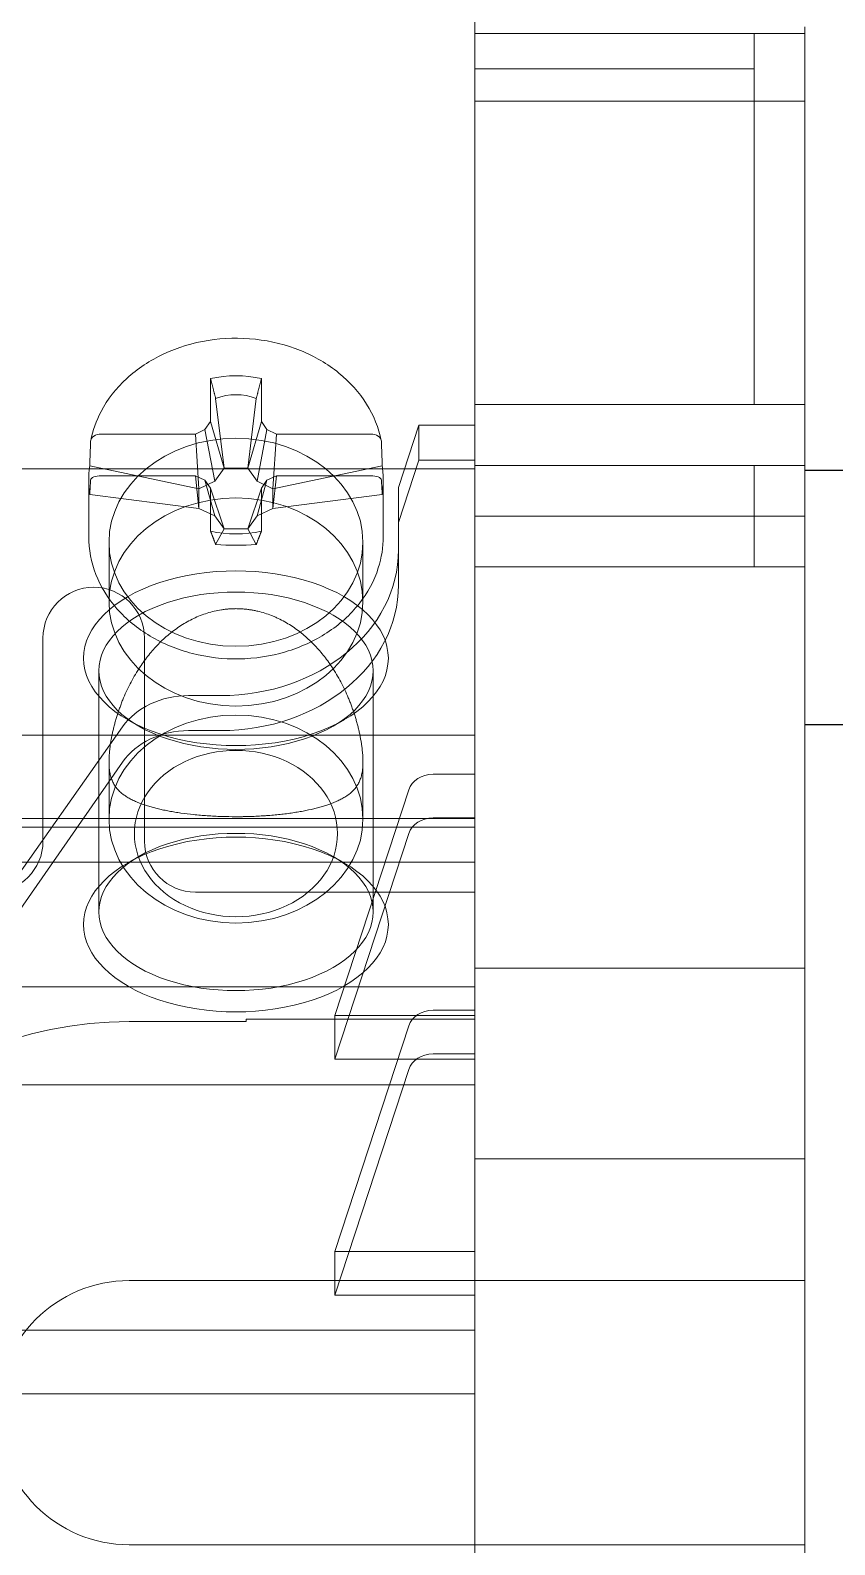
# Model space of a CAD drawing. Header units: millimetres. Extents: x 42151 to 59780, y 37376 to 44547.
# Drawn here: x 47705.86 to 47721.7, y 43011.02 to 43040.83 of the extents above; entities that cross this region are included whole.
import ezdxf

# ---------------------------------------------------------------- set-up
doc = ezdxf.new("R2010")
doc.units = ezdxf.units.MM
doc.set_wipeout_variables(frame=1)
doc.layers.add('! NO PLOT !', color=7, linetype='Continuous', true_color=0xff75dd, plot=False)
doc.layers.add('000-PI-Oprema', color=30, linetype='Continuous', lineweight=5)
doc.layers.add('004-PI-DIN Šina', color=3, linetype='Continuous')

# ---------------------------------------------------------------- blocks, each defined once
blk = doc.blocks.new('*U134')
at = {"layer": '004-PI-DIN Šina'}
blk.add_lwpolyline([(610, -17.5), (610, 17.5), (0, 17.5), (0, -17.5)], close=True, dxfattribs=at)
blk.add_lwpolyline([(0, 12.5), (610, 12.5)], dxfattribs=at)
blk = doc.blocks.new('Shrack distriblock 125A')
blk.add_wipeout([(50953.151, 45336.978), (51024.151, 45336.978), (51024.151, 45240.978), (51017.651, 45240.978), (51017.651, 45241.478), (50959.651, 45241.478), (50959.651, 45240.978), (50953.151, 45240.978), (50953.151, 45241.478)]).dxf.layer = '! NO PLOT !'
at = {"layer": '000-PI-Oprema'}
for p, q in [((51017.651, 45317.076), (51017.651, 45314.478)), ((51017.651, 45317.076), (51017.651, 45314.478)), ((51024.151, 45315.777), (51024.151, 45316.21)), ((51024.151, 45315.777), (51024.151, 45316.21)), ((51024.151, 45316.078), (51017.651, 45316.078)), ((51024.151, 45316.078), (51017.651, 45316.078)), ((51023.151, 45316.078), (51023.151, 45314.432)), ((51023.151, 45316.078), (51023.151, 45314.432)), ((51024.151, 45315.777), (51024.151, 45314.478)), ((51024.151, 45315.777), (51024.151, 45314.478)), ((51023.151, 45315.385), (51017.651, 45315.385)), ((51023.151, 45315.385), (51017.651, 45315.385)), ((51024.151, 45314.75), (51017.651, 45314.75)), ((51024.151, 45314.75), (51017.651, 45314.75)), ((51017.651, 45314.478), (51017.651, 45311.478)), ((51017.651, 45314.478), (51017.651, 45311.478)), ((51023.151, 45313.018), (51023.151, 45314.432)), ((51023.151, 45313.018), (51023.151, 45314.432)), ((51024.151, 45311.478), (51024.151, 45314.478)), ((51024.151, 45311.478), (51024.151, 45314.478)), ((51023.151, 45313.018), (51023.151, 45310.441)), ((51023.151, 45313.018), (51023.151, 45310.441)), ((51017.651, 45311.478), (51017.651, 45308.88)), ((51017.651, 45311.478), (51017.651, 45308.88)), ((51024.151, 45311.478), (51024.151, 45310.179)), ((51024.151, 45311.478), (51024.151, 45310.179)), ((51023.151, 45310.441), (51023.151, 45308.778)), ((51023.151, 45310.441), (51023.151, 45308.778)), ((51024.151, 45309.746), (51024.151, 45310.179)), ((51024.151, 45309.746), (51024.151, 45310.179)), ((51024.151, 45307.148), (51024.151, 45309.746)), ((51024.151, 45307.148), (51024.151, 45309.746)), ((51012.451, 45309.287), (51012.451, 45308.44)), ((51012.451, 45309.287), (51012.451, 45308.44)), ((51013.451, 45308.44), (51013.451, 45309.287)), ((51013.451, 45308.44), (51013.451, 45309.287)), ((51012.716, 45307.522), (51012.551, 45308.897)), ((51012.716, 45307.522), (51012.551, 45308.897)), ((51013.351, 45308.897), (51013.187, 45307.522)), ((51013.351, 45308.897), (51013.187, 45307.522)), ((51017.651, 45308.88), (51017.651, 45308.447)), ((51017.651, 45308.88), (51017.651, 45308.447)), ((51024.151, 45308.778), (51017.651, 45308.778)), ((51024.151, 45308.778), (51017.651, 45308.778)), ((51012.451, 45308.44), (51012.341, 45308.285)), ((51012.451, 45308.44), (51012.341, 45308.285)), ((51012.716, 45307.522), (51012.451, 45308.44)), ((51012.716, 45307.522), (51012.451, 45308.44)), ((51013.451, 45308.44), (51013.187, 45307.522)), ((51013.451, 45308.44), (51013.187, 45307.522)), ((51013.561, 45308.285), (51013.451, 45308.44)), ((51013.561, 45308.285), (51013.451, 45308.44)), ((51017.651, 45307.148), (51017.651, 45308.447)), ((51017.651, 45307.148), (51017.651, 45308.447)), ((51012.151, 45308.195), (51010.298, 45308.195)), ((51012.151, 45308.195), (51010.298, 45308.195)), ((51012.341, 45308.285), (51012.151, 45308.195)), ((51012.341, 45308.285), (51012.151, 45308.195)), ((51012.222, 45307.118), (51012.151, 45308.195)), ((51012.222, 45307.118), (51012.151, 45308.195)), ((51012.535, 45307.266), (51012.341, 45308.285)), ((51012.535, 45307.266), (51012.341, 45308.285)), ((51013.561, 45308.285), (51013.367, 45307.266)), ((51013.561, 45308.285), (51013.367, 45307.266)), ((51013.751, 45308.195), (51013.561, 45308.285)), ((51013.751, 45308.195), (51013.561, 45308.285)), ((51013.751, 45308.195), (51013.68, 45307.118)), ((51013.751, 45308.195), (51013.68, 45307.118)), ((51015.604, 45308.195), (51013.751, 45308.195)), ((51015.604, 45308.195), (51013.751, 45308.195)), ((51016.151, 45307.141), (51016.553, 45308.37)), ((51016.151, 45307.141), (51016.553, 45308.37)), ((51016.553, 45308.37), (51017.651, 45308.37)), ((51016.553, 45308.37), (51016.553, 45307.682)), ((51016.553, 45308.37), (51017.651, 45308.37)), ((51016.553, 45308.37), (51016.553, 45307.682)), ((51010.072, 45307.572), (51012.222, 45307.118)), ((51010.072, 45307.572), (51012.222, 45307.118)), ((51013.68, 45307.118), (51015.83, 45307.572)), ((51013.68, 45307.118), (51015.83, 45307.572)), ((51016.151, 45306.453), (51016.553, 45307.682)), ((51016.151, 45306.453), (51016.553, 45307.682)), ((51016.553, 45307.682), (51017.651, 45307.682)), ((51016.553, 45307.682), (51017.651, 45307.682)), ((51024.151, 45307.578), (51017.651, 45307.578)), ((51024.151, 45307.578), (51017.651, 45307.578)), ((51023.151, 45305.578), (51023.151, 45307.578)), ((51023.151, 45305.578), (51023.151, 45307.578)), ((51017.651, 45307.51), (50959.651, 45307.51)), ((51017.651, 45307.51), (50959.651, 45307.51)), ((51010.051, 45306.179), (51010.051, 45307.291)), ((51010.051, 45306.179), (51010.051, 45307.291)), ((51010.298, 45307.375), (51012.151, 45307.375)), ((51010.298, 45307.375), (51012.151, 45307.375)), ((51012.151, 45307.375), (51012.222, 45306.732)), ((51012.151, 45307.375), (51012.341, 45307.285)), ((51012.151, 45307.375), (51012.222, 45306.732)), ((51012.151, 45307.375), (51012.341, 45307.285)), ((51012.535, 45307.266), (51012.222, 45307.118)), ((51012.535, 45307.266), (51012.222, 45307.118)), ((51012.341, 45307.285), (51012.535, 45306.584)), ((51012.341, 45307.285), (51012.451, 45307.13)), ((51012.341, 45307.285), (51012.535, 45306.584)), ((51012.341, 45307.285), (51012.451, 45307.13)), ((51012.716, 45307.522), (51012.535, 45307.266)), ((51012.716, 45307.522), (51012.535, 45307.266)), ((51012.716, 45307.522), (51013.187, 45307.522)), ((51012.716, 45307.522), (51013.187, 45307.522)), ((51013.367, 45307.266), (51013.187, 45307.522)), ((51013.367, 45307.266), (51013.187, 45307.522)), ((51013.367, 45306.584), (51013.561, 45307.285)), ((51013.367, 45306.584), (51013.561, 45307.285)), ((51013.68, 45307.118), (51013.367, 45307.266)), ((51013.68, 45307.118), (51013.367, 45307.266)), ((51013.451, 45307.13), (51013.561, 45307.285)), ((51013.451, 45307.13), (51013.561, 45307.285)), ((51013.561, 45307.285), (51013.751, 45307.375)), ((51013.561, 45307.285), (51013.751, 45307.375)), ((51013.68, 45306.732), (51013.751, 45307.375)), ((51013.68, 45306.732), (51013.751, 45307.375)), ((51013.751, 45307.375), (51015.604, 45307.375)), ((51013.751, 45307.375), (51015.604, 45307.375)), ((51015.851, 45306.179), (51015.851, 45307.291)), ((51015.851, 45306.179), (51015.851, 45307.291)), ((51012.222, 45306.732), (51010.072, 45307.003)), ((51012.222, 45306.732), (51010.072, 45307.003)), ((51012.222, 45306.732), (51012.222, 45307.118)), ((51012.222, 45306.732), (51012.222, 45307.118)), ((51012.716, 45306.327), (51012.451, 45307.13)), ((51012.451, 45307.13), (51012.451, 45306.283)), ((51012.716, 45306.327), (51012.451, 45307.13)), ((51012.451, 45307.13), (51012.451, 45306.283)), ((51013.187, 45306.327), (51013.451, 45307.13)), ((51013.187, 45306.327), (51013.451, 45307.13)), ((51013.451, 45306.283), (51013.451, 45307.13)), ((51013.451, 45306.283), (51013.451, 45307.13)), ((51013.68, 45307.118), (51013.68, 45306.732)), ((51013.68, 45307.118), (51013.68, 45306.732)), ((51015.83, 45307.003), (51013.68, 45306.732)), ((51015.83, 45307.003), (51013.68, 45306.732)), ((51016.151, 45305.913), (51016.151, 45307.141)), ((51016.151, 45305.913), (51016.151, 45307.141)), ((51017.651, 45307.148), (51017.651, 45272.808)), ((51017.651, 45307.148), (51017.651, 45272.808)), ((51024.151, 45272.808), (51024.151, 45307.148)), ((51024.151, 45272.808), (51024.151, 45307.148)), ((51012.222, 45306.732), (51012.535, 45306.584)), ((51012.222, 45306.732), (51012.535, 45306.584)), ((51013.367, 45306.584), (51013.68, 45306.732)), ((51013.367, 45306.584), (51013.68, 45306.732)), ((51012.535, 45306.584), (51012.716, 45306.327)), ((51012.535, 45306.584), (51012.716, 45306.327)), ((51013.187, 45306.327), (51013.367, 45306.584)), ((51013.187, 45306.327), (51013.367, 45306.584)), ((51024.151, 45306.578), (51017.651, 45306.578)), ((51024.151, 45306.578), (51017.651, 45306.578)), ((51010.451, 45306.064), (51010.451, 45304.888)), ((51010.451, 45306.064), (51010.451, 45304.888)), ((51012.551, 45306.022), (51012.716, 45306.327)), ((51012.551, 45306.022), (51012.716, 45306.327)), ((51013.187, 45306.327), (51012.716, 45306.327)), ((51013.187, 45306.327), (51012.716, 45306.327)), ((51013.187, 45306.327), (51013.351, 45306.022)), ((51013.187, 45306.327), (51013.351, 45306.022)), ((51015.451, 45306.064), (51015.451, 45304.888)), ((51015.451, 45306.064), (51015.451, 45304.888)), ((51016.151, 45305.224), (51016.151, 45305.913)), ((51016.151, 45305.224), (51016.151, 45305.913)), ((51024.151, 45305.578), (51017.651, 45305.578)), ((51024.151, 45305.578), (51017.651, 45305.578)), ((51009.151, 45300.178), (51009.151, 45304.178)), ((51009.151, 45300.178), (51009.151, 45304.178)), ((51011.151, 45304.178), (51011.151, 45300.178)), ((51011.151, 45304.178), (51011.151, 45300.178)), ((51010.251, 45298.785), (51010.251, 45303.536)), ((51010.251, 45298.785), (51010.251, 45303.536)), ((51015.651, 45298.785), (51015.651, 45303.536)), ((51015.651, 45298.785), (51015.651, 45303.536)), ((51012.017, 45303.046), (51012.651, 45303.046)), ((51012.017, 45303.046), (51012.651, 45303.046)), ((51011.023, 45302.451), (51010.809, 45302.577)), ((51011.023, 45302.451), (51010.809, 45302.577)), ((51014.879, 45302.451), (51015.093, 45302.577)), ((51014.879, 45302.451), (51015.093, 45302.577)), ((51017.651, 45302.267), (50959.651, 45302.267)), ((51017.651, 45302.267), (50959.651, 45302.267)), ((51008.235, 45298.909), (51010.718, 45302.431)), ((51008.235, 45298.909), (51010.718, 45302.431)), ((51012.017, 45302.357), (51012.651, 45302.357)), ((51012.017, 45302.357), (51012.651, 45302.357)), ((51008.235, 45298.17), (51010.718, 45301.735)), ((51008.235, 45298.17), (51010.718, 45301.735)), ((51010.451, 45301.745), (51010.451, 45300.615)), ((51010.451, 45301.745), (51010.451, 45300.615)), ((51015.451, 45301.745), (51015.451, 45300.615)), ((51015.451, 45301.745), (51015.451, 45300.615)), ((51017.651, 45301.497), (51016.835, 45301.497)), ((51017.651, 45301.497), (51016.835, 45301.497)), ((51016.352, 45301.193), (51014.897, 45296.746)), ((51016.352, 45301.193), (51014.897, 45296.746)), ((50959.651, 45300.627), (51017.651, 45300.627)), ((50959.651, 45300.627), (51017.651, 45300.627)), ((51017.651, 45300.455), (50959.651, 45300.455)), ((51017.651, 45300.455), (50959.651, 45300.455)), ((51010.451, 45300.615), (51010.451, 45300.615)), ((51010.451, 45300.615), (51010.451, 45300.615)), ((51010.451, 45300.615), (51010.451, 45300.615)), ((51010.451, 45300.615), (51010.451, 45300.615)), ((51015.451, 45300.615), (51015.451, 45300.615)), ((51015.451, 45300.615), (51015.451, 45300.615)), ((51015.451, 45300.615), (51015.451, 45300.615)), ((51015.451, 45300.615), (51015.451, 45300.615)), ((51017.651, 45300.637), (51016.835, 45300.637)), ((51017.651, 45300.637), (51016.835, 45300.637)), ((51016.352, 45300.333), (51014.897, 45295.886)), ((51016.352, 45300.333), (51014.897, 45295.886)), ((51011.023, 45299.869), (51010.809, 45299.744)), ((51011.023, 45299.869), (51010.809, 45299.744)), ((51014.879, 45299.869), (51015.093, 45299.744)), ((51014.879, 45299.869), (51015.093, 45299.744)), ((50959.651, 45299.766), (51017.651, 45299.766)), ((50959.651, 45299.766), (51017.651, 45299.766)), ((51012.151, 45299.178), (51017.651, 45299.178)), ((51012.151, 45299.178), (51017.651, 45299.178)), ((51024.151, 45297.678), (51017.651, 45297.678)), ((51024.151, 45297.678), (51017.651, 45297.678)), ((50991.201, 45297.312), (51017.651, 45297.312)), ((50991.201, 45297.312), (51017.651, 45297.312)), ((51016.835, 45296.851), (51017.651, 45296.851)), ((51016.835, 45296.851), (51017.651, 45296.851)), ((51013.151, 45296.628), (51010.851, 45296.628)), ((51013.151, 45296.628), (51010.851, 45296.628)), ((51017.651, 45296.678), (51013.151, 45296.678)), ((51013.151, 45296.678), (51013.151, 45296.628)), ((51017.651, 45296.678), (51013.151, 45296.678)), ((51013.151, 45296.678), (51013.151, 45296.628)), ((51017.651, 45296.746), (51014.897, 45296.746)), ((51014.897, 45296.746), (51014.897, 45295.886)), ((51017.651, 45296.746), (51014.897, 45296.746)), ((51014.897, 45296.746), (51014.897, 45295.886)), ((51016.352, 45296.547), (51014.897, 45292.1)), ((51016.352, 45296.547), (51014.897, 45292.1)), ((51016.835, 45295.991), (51017.651, 45295.991)), ((51016.835, 45295.991), (51017.651, 45295.991)), ((51014.897, 45295.886), (51017.651, 45295.886)), ((51014.897, 45295.886), (51017.651, 45295.886)), ((51014.897, 45291.24), (51016.352, 45295.687)), ((51014.897, 45291.24), (51016.352, 45295.687)), ((50959.651, 45295.384), (51017.651, 45295.384)), ((50959.651, 45295.384), (51017.651, 45295.384)), ((51024.151, 45293.928), (51017.651, 45293.928)), ((51024.151, 45293.928), (51017.651, 45293.928)), ((51017.651, 45292.1), (51014.897, 45292.1)), ((51014.897, 45292.1), (51014.897, 45291.24)), ((51017.651, 45292.1), (51014.897, 45292.1)), ((51014.897, 45292.1), (51014.897, 45291.24)), ((51010.851, 45291.528), (51017.651, 45291.528)), ((51010.851, 45291.528), (51017.651, 45291.528)), ((51024.151, 45291.528), (51017.651, 45291.528)), ((51024.151, 45291.528), (51017.651, 45291.528)), ((51014.897, 45291.24), (51017.651, 45291.24)), ((51014.897, 45291.24), (51017.651, 45291.24)), ((51017.651, 45290.552), (50959.651, 45290.552)), ((51017.651, 45290.552), (50959.651, 45290.552)), ((51017.651, 45289.297), (50959.651, 45289.297)), ((51017.651, 45289.297), (50959.651, 45289.297)), ((51017.651, 45286.328), (51010.851, 45286.328)), ((51017.651, 45286.328), (51010.851, 45286.328)), ((51024.151, 45286.328), (51017.651, 45286.328)), ((51024.151, 45286.328), (51017.651, 45286.328))]:
    blk.add_line(p, q, dxfattribs=at)
for centre, radius, start, end in [((51010.151, 45304.178), 1, 0, 180), ((51010.151, 45304.178), 1, 0, 180), ((51008.151, 45300.178), 1, 270, 0), ((51008.151, 45300.178), 1, 270, 0), ((51012.151, 45300.178), 1, 180, 270), ((51012.151, 45300.178), 1, 180, 270), ((51010.851, 45288.928), 7.7, 90, 270), ((51010.851, 45288.928), 7.7, 90, 270), ((51010.851, 45288.928), 2.6, 90, 270), ((51010.851, 45288.928), 2.6, 90, 270)]:
    blk.add_arc(centre, radius, start, end, dxfattribs=at)
for centre, major_axis, ratio, start_param, end_param in [((51012.951, 45307.785), (-1.9, 0), 0.819152, -1.83709, -1.304502), ((51012.951, 45307.785), (-1.9, 0), 0.819152, -1.83709, -1.304502), ((51010.292, 45308.051), (-0.204, -0.007), 0.70453, -1.622504, -0.05384), ((51010.292, 45308.051), (-0.204, -0.007), 0.70453, -1.622504, -0.05384), ((51015.61, 45308.051), (0.204, -0.007), 0.70453, 0.05384, 1.622504), ((51015.61, 45308.051), (0.204, -0.007), 0.70453, 0.05384, 1.622504), ((51012.951, 45306.159), (0, 7.058), 0.410887, 1.409849, 1.45085), ((51012.951, 45306.159), (0, 7.058), 0.410887, 1.409849, 1.45085), ((51012.951, 45306.159), (0, 7.058), 0.410887, -1.45085, -1.409849), ((51012.951, 45306.159), (0, 7.058), 0.410887, -1.45085, -1.409849), ((51012.951, 45307.785), (1.9, 0), 0.819152, -1.83709, -1.304502), ((51012.951, 45307.785), (1.9, 0), 0.819152, -1.83709, -1.304502), ((51012.651, 45305.913), (3.5, 0), 0.819152, -1.570796, 0), ((51012.651, 45305.913), (3.5, 0), 0.819152, -1.570796, 0), ((51012.651, 45305.224), (3.5, 0), 0.819152, -1.570796, 0), ((51012.651, 45305.224), (3.5, 0), 0.819152, -1.570796, 0)]:
    blk.add_ellipse(centre, major_axis=major_axis, ratio=ratio, start_param=start_param, end_param=end_param, dxfattribs=at)
at = {"layer": '000-PI-Oprema', "extrusion": (0, 0, -1)}
for centre, major_axis, ratio, start_param, end_param in [((51012.951, 45306.879), (0, 2.09), 0.736297, -0.262974, 0.262974), ((51012.951, 45306.879), (0, 2.09), 0.736297, -0.262974, 0.262974), ((51012.951, 45306.159), (0, 11.809), 0.245576, -1.45085, -1.409849), ((51012.951, 45306.159), (0, 11.809), 0.245576, -1.45085, -1.409849), ((51012.951, 45306.064), (-2.5, 0), 0.819152, -1.570796, 1.570796), ((51012.951, 45306.064), (-2.5, 0), 0.819152, -1.570796, 1.570796), ((51012.951, 45306.064), (2.5, 0), 0.819152, -1.570796, 1.570796), ((51012.951, 45306.064), (2.5, 0), 0.819152, -1.570796, 1.570796), ((51012.951, 45306.159), (0, 11.809), 0.245576, 1.409849, 1.45085), ((51012.951, 45306.159), (0, 11.809), 0.245576, 1.409849, 1.45085), ((51012.951, 45306.802), (2.744, -1.231), 0.761539, -3.470685, -3.350739), ((51012.951, 45306.802), (2.744, -1.231), 0.761539, -3.470685, -3.350739), ((51012.951, 45306.802), (2.744, 1.231), 0.761539, 0.209146, 0.329093), ((51012.951, 45306.802), (2.744, 1.231), 0.761539, 0.209146, 0.329093), ((51012.951, 45306.802), (2.744, -1.231), 0.761539, 2.692553, 2.8125), ((51012.951, 45306.802), (2.744, -1.231), 0.761539, 2.692553, 2.8125), ((51010.292, 45307.289), (0.204, 0.003), 0.4213, -3.107899, -1.539235), ((51010.292, 45307.289), (0.204, 0.003), 0.4213, -3.107899, -1.539235), ((51015.61, 45307.289), (-0.204, 0.003), 0.4213, -4.74395, -3.175286), ((51015.61, 45307.289), (-0.204, 0.003), 0.4213, -4.74395, -3.175286), ((51012.951, 45306.802), (2.744, 1.231), 0.761539, 0.329093, 0.449039), ((51012.951, 45306.802), (2.744, 1.231), 0.761539, 0.329093, 0.449039), ((51012.951, 45304.888), (-2.5, 0), 0.819152, -1.570796, 1.570796), ((51012.951, 45304.888), (-2.5, 0), 0.819152, -1.570796, 1.570796), ((51012.951, 45304.888), (2.5, 0), 0.819152, -1.570796, 1.570796), ((51012.951, 45304.888), (2.5, 0), 0.819152, -1.570796, 1.570796), ((51012.951, 45306.47), (1.539, 0), 0.301619, 1.307822, 1.83377), ((51012.951, 45306.47), (1.539, 0), 0.301619, 1.307822, 1.83377), ((51012.951, 45303.781), (-3, 0), 0.573576, 0, 3.141593), ((51012.951, 45303.781), (-3, 0), 0.573576, 0, 3.141593), ((51012.951, 45303.536), (-2.7, 0), 0.573576, 0, 3.141593), ((51012.951, 45303.536), (-2.7, 0), 0.573576, 0, 3.141593), ((51012.951, 45303.781), (3, 0), 0.573576, 0, 3.141593), ((51012.951, 45303.781), (3, 0), 0.573576, 0, 3.141593), ((51012.951, 45303.536), (2.7, 0), 0.573576, 0, 3.141593), ((51012.951, 45303.536), (2.7, 0), 0.573576, 0, 3.141593), ((51012.017, 45301.817), (1.5, 0), 0.819152, -2.617994, -1.570796), ((51012.017, 45301.817), (1.5, 0), 0.819152, -2.617994, -1.570796), ((51012.951, 45300.615), (-2.5, 0), 0.819152, 0, 1.570796), ((51012.951, 45300.615), (-2.5, 0), 0.819152, 0, 1.570796), ((51012.951, 45300.615), (2.5, 0), 0.819152, -1.570796, 0), ((51012.951, 45300.615), (2.5, 0), 0.819152, -1.570796, 0), ((51012.017, 45301.114), (1.5, 0), 0.829164, -2.617994, -1.570796), ((51012.017, 45301.114), (1.5, 0), 0.829164, -2.617994, -1.570796), ((51012.951, 45300.329), (-2, 0), 0.819152, 0, 3.141593), ((51012.951, 45300.329), (-2, 0), 0.819152, 0, 3.141593), ((51016.835, 45301.087), (-0.5, 0), 0.819152, 0.261799, 1.570796), ((51016.835, 45301.087), (-0.5, 0), 0.819152, 0.261799, 1.570796), ((51012.951, 45298.785), (-2.7, 0), 0.573576, 0, 3.141593), ((51012.951, 45298.785), (-2.7, 0), 0.573576, 0, 3.141593), ((51012.951, 45300.615), (-2.5, 0), 0.819152, -1.570796, 0), ((51012.951, 45300.615), (-2.5, 0), 0.819152, -1.570796, 0), ((51012.951, 45300.615), (2.5, 0), 0.819152, 0, 1.570796), ((51012.951, 45300.615), (2.5, 0), 0.819152, 0, 1.570796), ((51016.835, 45300.227), (-0.5, 0), 0.819152, 0.261799, 1.570796), ((51016.835, 45300.227), (-0.5, 0), 0.819152, 0.261799, 1.570796), ((51012.951, 45298.539), (-3, 0), 0.573576, 0, 3.141593), ((51012.951, 45298.539), (-3, 0), 0.573576, 0, 3.141593), ((51012.951, 45300.329), (2, 0), 0.819152, 0, 3.141593), ((51012.951, 45300.329), (2, 0), 0.819152, 0, 3.141593), ((51012.951, 45298.785), (2.7, 0), 0.573576, 0, 3.141593), ((51012.951, 45298.785), (2.7, 0), 0.573576, 0, 3.141593), ((51012.951, 45298.539), (3, 0), 0.573576, 0, 3.141593), ((51012.951, 45298.539), (3, 0), 0.573576, 0, 3.141593), ((51016.835, 45296.441), (-0.5, 0), 0.819152, 0.261799, 1.570796), ((51016.835, 45296.441), (-0.5, 0), 0.819152, 0.261799, 1.570796), ((51016.835, 45295.581), (-0.5, 0), 0.819152, 0.261799, 1.570796), ((51016.835, 45295.581), (-0.5, 0), 0.819152, 0.261799, 1.570796)]:
    blk.add_ellipse(centre, major_axis=major_axis, ratio=ratio, start_param=start_param, end_param=end_param, dxfattribs=at)
at = {"layer": '000-PI-Oprema'}
for points, knots in [([(51015.812, 45308.067), (51015.761, 45308.318), (51015.664, 45308.561), (51015.382, 45309.012), (51015.196, 45309.219), (51014.755, 45309.577), (51014.499, 45309.726), (51013.942, 45309.952), (51013.641, 45310.027), (51013.024, 45310.095), (51012.709, 45310.088), (51012.098, 45309.99), (51011.802, 45309.9), (51011.258, 45309.646), (51011.01, 45309.482), (51010.592, 45309.098), (51010.42, 45308.877), (51010.199, 45308.456), (51010.13, 45308.264), (51010.09, 45308.067)], [0.162405, 0.162405, 0.162405, 0.162405, 0.4733, 0.4733, 0.789855, 0.789855, 1.112049, 1.112049, 1.43711, 1.43711, 1.763061, 1.763061, 2.088939, 2.088939, 2.413664, 2.413664, 2.734966, 2.734966, 2.979187, 2.979187, 2.979187, 2.979187]), ([(51015.812, 45308.067), (51015.761, 45308.318), (51015.664, 45308.561), (51015.382, 45309.012), (51015.196, 45309.219), (51014.755, 45309.577), (51014.499, 45309.726), (51013.942, 45309.952), (51013.641, 45310.027), (51013.024, 45310.095), (51012.709, 45310.088), (51012.098, 45309.99), (51011.802, 45309.9), (51011.258, 45309.646), (51011.01, 45309.482), (51010.592, 45309.098), (51010.42, 45308.877), (51010.199, 45308.456), (51010.13, 45308.264), (51010.09, 45308.067)], [0.162405, 0.162405, 0.162405, 0.162405, 0.4733, 0.4733, 0.789855, 0.789855, 1.112049, 1.112049, 1.43711, 1.43711, 1.763061, 1.763061, 2.088939, 2.088939, 2.413664, 2.413664, 2.734966, 2.734966, 2.979187, 2.979187, 2.979187, 2.979187]), ([(51010.051, 45306.179), (51010.051, 45305.925), (51010.1, 45305.672), (51010.288, 45305.189), (51010.429, 45304.96), (51010.791, 45304.548), (51011.013, 45304.366), (51011.515, 45304.067), (51011.797, 45303.951), (51012.39, 45303.799), (51012.701, 45303.762), (51013.323, 45303.773), (51013.634, 45303.821), (51014.22, 45303.995), (51014.497, 45304.121), (51014.988, 45304.442), (51015.202, 45304.635), (51015.544, 45305.068), (51015.674, 45305.307), (51015.818, 45305.76), (51015.851, 45305.97), (51015.851, 45306.179)], [3.141593, 3.141593, 3.141593, 3.141593, 3.451487, 3.451487, 3.764712, 3.764712, 4.084243, 4.084243, 4.408137, 4.408137, 4.733785, 4.733785, 5.059799, 5.059799, 5.385318, 5.385318, 5.708784, 5.708784, 6.027392, 6.027392, 6.283185, 6.283185, 6.283185, 6.283185]), ([(51010.051, 45306.179), (51010.051, 45305.925), (51010.1, 45305.672), (51010.288, 45305.189), (51010.429, 45304.96), (51010.791, 45304.548), (51011.013, 45304.366), (51011.515, 45304.067), (51011.797, 45303.951), (51012.39, 45303.799), (51012.701, 45303.762), (51013.323, 45303.773), (51013.634, 45303.821), (51014.22, 45303.995), (51014.497, 45304.121), (51014.988, 45304.442), (51015.202, 45304.635), (51015.544, 45305.068), (51015.674, 45305.307), (51015.818, 45305.76), (51015.851, 45305.97), (51015.851, 45306.179)], [3.141593, 3.141593, 3.141593, 3.141593, 3.451487, 3.451487, 3.764712, 3.764712, 4.084243, 4.084243, 4.408137, 4.408137, 4.733785, 4.733785, 5.059799, 5.059799, 5.385318, 5.385318, 5.708784, 5.708784, 6.027392, 6.027392, 6.283185, 6.283185, 6.283185, 6.283185]), ([(51012.951, 45300.661), (51012.855, 45300.661), (51012.759, 45300.663), (51012.665, 45300.666), (51012.617, 45300.667), (51012.57, 45300.669), (51012.524, 45300.672), (51012.477, 45300.674), (51012.431, 45300.677), (51012.385, 45300.68), (51012.34, 45300.683), (51012.294, 45300.686), (51012.25, 45300.69), (51012.205, 45300.694), (51012.161, 45300.698), (51012.118, 45300.702), (51012.031, 45300.711), (51011.948, 45300.722), (51011.868, 45300.733), (51011.827, 45300.739), (51011.788, 45300.745), (51011.749, 45300.751), (51011.711, 45300.758), (51011.673, 45300.764), (51011.636, 45300.771), (51011.599, 45300.778), (51011.563, 45300.785), (51011.527, 45300.793), (51011.492, 45300.8), (51011.458, 45300.808), (51011.424, 45300.816), (51011.391, 45300.824), (51011.358, 45300.832), (51011.326, 45300.841), (51011.295, 45300.849), (51011.264, 45300.858), (51011.234, 45300.867), (51011.204, 45300.876), (51011.175, 45300.885), (51011.147, 45300.895), (51011.119, 45300.904), (51011.091, 45300.914), (51011.065, 45300.924), (51011.033, 45300.936), (51011.002, 45300.949), (51010.973, 45300.962), (51010.943, 45300.975), (51010.915, 45300.989), (51010.888, 45301.003), (51010.86, 45301.017), (51010.834, 45301.031), (51010.81, 45301.047), (51010.785, 45301.062), (51010.761, 45301.078), (51010.739, 45301.094), (51010.728, 45301.102), (51010.717, 45301.111), (51010.706, 45301.119), (51010.696, 45301.128), (51010.685, 45301.137), (51010.675, 45301.146), (51010.665, 45301.155), (51010.656, 45301.164), (51010.646, 45301.174), (51010.637, 45301.183), (51010.628, 45301.193), (51010.619, 45301.203), (51010.61, 45301.213), (51010.601, 45301.223), (51010.593, 45301.234), (51010.585, 45301.245), (51010.577, 45301.256), (51010.569, 45301.267), (51010.562, 45301.279), (51010.554, 45301.29), (51010.547, 45301.303), (51010.54, 45301.315), (51010.534, 45301.327), (51010.527, 45301.34), (51010.521, 45301.353), (51010.516, 45301.365), (51010.511, 45301.379), (51010.505, 45301.392), (51010.5, 45301.405), (51010.496, 45301.42), (51010.491, 45301.434), (51010.486, 45301.448), (51010.482, 45301.464), (51010.478, 45301.479), (51010.475, 45301.495), (51010.471, 45301.512), (51010.468, 45301.528), (51010.465, 45301.546), (51010.463, 45301.564), (51010.46, 45301.582), (51010.458, 45301.6), (51010.456, 45301.62), (51010.455, 45301.63), (51010.455, 45301.639), (51010.454, 45301.649), (51010.453, 45301.66), (51010.453, 45301.67), (51010.452, 45301.68), (51010.451, 45301.701), (51010.451, 45301.722), (51010.451, 45301.745), (51010.451, 45301.756), (51010.451, 45301.767), (51010.451, 45301.778), (51010.452, 45301.789), (51010.452, 45301.801), (51010.452, 45301.813), (51010.453, 45301.836), (51010.454, 45301.86), (51010.456, 45301.884), (51010.458, 45301.908), (51010.46, 45301.932), (51010.463, 45301.957), (51010.465, 45301.982), (51010.468, 45302.007), (51010.471, 45302.033), (51010.478, 45302.084), (51010.486, 45302.135), (51010.495, 45302.187), (51010.5, 45302.213), (51010.505, 45302.239), (51010.51, 45302.265), (51010.516, 45302.291), (51010.521, 45302.318), (51010.527, 45302.344), (51010.533, 45302.371), (51010.54, 45302.399), (51010.547, 45302.427), (51010.554, 45302.455), (51010.561, 45302.482), (51010.569, 45302.51), (51010.576, 45302.538), (51010.584, 45302.566), (51010.593, 45302.593), (51010.601, 45302.621), (51010.609, 45302.648), (51010.618, 45302.676), (51010.627, 45302.703), (51010.636, 45302.731), (51010.645, 45302.758), (51010.655, 45302.785), (51010.665, 45302.812), (51010.675, 45302.839), (51010.685, 45302.866), (51010.695, 45302.893), (51010.705, 45302.92), (51010.716, 45302.947), (51010.727, 45302.973), (51010.738, 45303), (51010.76, 45303.053), (51010.784, 45303.106), (51010.808, 45303.158), (51010.833, 45303.21), (51010.859, 45303.262), (51010.886, 45303.313), (51010.913, 45303.364), (51010.942, 45303.414), (51010.971, 45303.464), (51011.001, 45303.514), (51011.032, 45303.562), (51011.064, 45303.611), (51011.09, 45303.651), (51011.118, 45303.69), (51011.146, 45303.729), (51011.174, 45303.768), (51011.203, 45303.806), (51011.233, 45303.843), (51011.263, 45303.881), (51011.294, 45303.917), (51011.326, 45303.953), (51011.357, 45303.989), (51011.39, 45304.024), (51011.423, 45304.058), (51011.456, 45304.092), (51011.491, 45304.126), (51011.526, 45304.158), (51011.561, 45304.191), (51011.597, 45304.222), (51011.634, 45304.253), (51011.671, 45304.284), (51011.709, 45304.313), (51011.748, 45304.342), (51011.787, 45304.37), (51011.827, 45304.398), (51011.867, 45304.424), (51011.907, 45304.45), (51011.948, 45304.475), (51011.99, 45304.498), (51012.032, 45304.522), (51012.075, 45304.544), (51012.118, 45304.564), (51012.161, 45304.585), (51012.205, 45304.604), (51012.249, 45304.621), (51012.294, 45304.639), (51012.339, 45304.655), (51012.385, 45304.669), (51012.477, 45304.698), (51012.57, 45304.72), (51012.665, 45304.735), (51012.688, 45304.738), (51012.712, 45304.741), (51012.736, 45304.744), (51012.76, 45304.747), (51012.784, 45304.749), (51012.807, 45304.751), (51012.831, 45304.753), (51012.855, 45304.754), (51012.879, 45304.755), (51012.903, 45304.756), (51012.927, 45304.757), (51012.951, 45304.757)], [0, 0, 0, 0, 0.287421, 0.287421, 0.287421, 0.431266, 0.431266, 0.431266, 0.574947, 0.574947, 0.574947, 0.718706, 0.718706, 0.718706, 0.862722, 0.862722, 0.862722, 1.1503, 1.1503, 1.1503, 1.294238, 1.294238, 1.294238, 1.438552, 1.438552, 1.438552, 1.583096, 1.583096, 1.583096, 1.727657, 1.727657, 1.727657, 1.871961, 1.871961, 1.871961, 2.015715, 2.015715, 2.015715, 2.159501, 2.159501, 2.159501, 2.303649, 2.303649, 2.303649, 2.477178, 2.477178, 2.477178, 2.65091, 2.65091, 2.65091, 2.824623, 2.824623, 2.824623, 2.998084, 2.998084, 2.998084, 3.084647, 3.084647, 3.084647, 3.171058, 3.171058, 3.171058, 3.25732, 3.25732, 3.25732, 3.34377, 3.34377, 3.34377, 3.430392, 3.430392, 3.430392, 3.517055, 3.517055, 3.517055, 3.603658, 3.603658, 3.603658, 3.690142, 3.690142, 3.690142, 3.77114, 3.77114, 3.77114, 3.852039, 3.852039, 3.852039, 3.932963, 3.932963, 3.932963, 4.014, 4.014, 4.014, 4.094967, 4.094967, 4.094967, 4.1759, 4.1759, 4.1759, 4.216412, 4.216412, 4.216412, 4.256909, 4.256909, 4.256909, 4.337825, 4.337825, 4.337825, 4.378322, 4.378322, 4.378322, 4.418819, 4.418819, 4.418819, 4.499731, 4.499731, 4.499731, 4.58072, 4.58072, 4.58072, 4.661639, 4.661639, 4.661639, 4.823646, 4.823646, 4.823646, 4.904656, 4.904656, 4.904656, 4.985535, 4.985535, 4.985535, 5.071804, 5.071804, 5.071804, 5.158174, 5.158174, 5.158174, 5.244644, 5.244644, 5.244644, 5.331192, 5.331192, 5.331192, 5.417768, 5.417768, 5.417768, 5.504303, 5.504303, 5.504303, 5.590711, 5.590711, 5.590711, 5.676958, 5.676958, 5.676958, 5.849961, 5.849961, 5.849961, 6.023553, 6.023553, 6.023553, 6.197434, 6.197434, 6.197434, 6.371328, 6.371328, 6.371328, 6.515951, 6.515951, 6.515951, 6.660307, 6.660307, 6.660307, 6.804315, 6.804315, 6.804315, 6.947972, 6.947972, 6.947972, 7.092095, 7.092095, 7.092095, 7.236728, 7.236728, 7.236728, 7.381522, 7.381522, 7.381522, 7.526181, 7.526181, 7.526181, 7.670484, 7.670484, 7.670484, 7.814303, 7.814303, 7.814303, 7.958044, 7.958044, 7.958044, 8.102058, 8.102058, 8.102058, 8.389591, 8.389591, 8.389591, 8.461508, 8.461508, 8.461508, 8.533445, 8.533445, 8.533445, 8.605348, 8.605348, 8.605348, 8.677164, 8.677164, 8.677164, 8.677164]), ([(51012.951, 45300.661), (51012.855, 45300.661), (51012.759, 45300.663), (51012.665, 45300.666), (51012.617, 45300.667), (51012.57, 45300.669), (51012.524, 45300.672), (51012.477, 45300.674), (51012.431, 45300.677), (51012.385, 45300.68), (51012.34, 45300.683), (51012.294, 45300.686), (51012.25, 45300.69), (51012.205, 45300.694), (51012.161, 45300.698), (51012.118, 45300.702), (51012.031, 45300.711), (51011.948, 45300.722), (51011.868, 45300.733), (51011.827, 45300.739), (51011.788, 45300.745), (51011.749, 45300.751), (51011.711, 45300.758), (51011.673, 45300.764), (51011.636, 45300.771), (51011.599, 45300.778), (51011.563, 45300.785), (51011.527, 45300.793), (51011.492, 45300.8), (51011.458, 45300.808), (51011.424, 45300.816), (51011.391, 45300.824), (51011.358, 45300.832), (51011.326, 45300.841), (51011.295, 45300.849), (51011.264, 45300.858), (51011.234, 45300.867), (51011.204, 45300.876), (51011.175, 45300.885), (51011.147, 45300.895), (51011.119, 45300.904), (51011.091, 45300.914), (51011.065, 45300.924), (51011.033, 45300.936), (51011.002, 45300.949), (51010.973, 45300.962), (51010.943, 45300.975), (51010.915, 45300.989), (51010.888, 45301.003), (51010.86, 45301.017), (51010.834, 45301.031), (51010.81, 45301.047), (51010.785, 45301.062), (51010.761, 45301.078), (51010.739, 45301.094), (51010.728, 45301.102), (51010.717, 45301.111), (51010.706, 45301.119), (51010.696, 45301.128), (51010.685, 45301.137), (51010.675, 45301.146), (51010.665, 45301.155), (51010.656, 45301.164), (51010.646, 45301.174), (51010.637, 45301.183), (51010.628, 45301.193), (51010.619, 45301.203), (51010.61, 45301.213), (51010.601, 45301.223), (51010.593, 45301.234), (51010.585, 45301.245), (51010.577, 45301.256), (51010.569, 45301.267), (51010.562, 45301.279), (51010.554, 45301.29), (51010.547, 45301.303), (51010.54, 45301.315), (51010.534, 45301.327), (51010.527, 45301.34), (51010.521, 45301.353), (51010.516, 45301.365), (51010.511, 45301.379), (51010.505, 45301.392), (51010.5, 45301.405), (51010.496, 45301.42), (51010.491, 45301.434), (51010.486, 45301.448), (51010.482, 45301.464), (51010.478, 45301.479), (51010.475, 45301.495), (51010.471, 45301.512), (51010.468, 45301.528), (51010.465, 45301.546), (51010.463, 45301.564), (51010.46, 45301.582), (51010.458, 45301.6), (51010.456, 45301.62), (51010.455, 45301.63), (51010.455, 45301.639), (51010.454, 45301.649), (51010.453, 45301.66), (51010.453, 45301.67), (51010.452, 45301.68), (51010.451, 45301.701), (51010.451, 45301.722), (51010.451, 45301.745), (51010.451, 45301.756), (51010.451, 45301.767), (51010.451, 45301.778), (51010.452, 45301.789), (51010.452, 45301.801), (51010.452, 45301.813), (51010.453, 45301.836), (51010.454, 45301.86), (51010.456, 45301.884), (51010.458, 45301.908), (51010.46, 45301.932), (51010.463, 45301.957), (51010.465, 45301.982), (51010.468, 45302.007), (51010.471, 45302.033), (51010.478, 45302.084), (51010.486, 45302.135), (51010.495, 45302.187), (51010.5, 45302.213), (51010.505, 45302.239), (51010.51, 45302.265), (51010.516, 45302.291), (51010.521, 45302.318), (51010.527, 45302.344), (51010.533, 45302.371), (51010.54, 45302.399), (51010.547, 45302.427), (51010.554, 45302.455), (51010.561, 45302.482), (51010.569, 45302.51), (51010.576, 45302.538), (51010.584, 45302.566), (51010.593, 45302.593), (51010.601, 45302.621), (51010.609, 45302.648), (51010.618, 45302.676), (51010.627, 45302.703), (51010.636, 45302.731), (51010.645, 45302.758), (51010.655, 45302.785), (51010.665, 45302.812), (51010.675, 45302.839), (51010.685, 45302.866), (51010.695, 45302.893), (51010.705, 45302.92), (51010.716, 45302.947), (51010.727, 45302.973), (51010.738, 45303), (51010.76, 45303.053), (51010.784, 45303.106), (51010.808, 45303.158), (51010.833, 45303.21), (51010.859, 45303.262), (51010.886, 45303.313), (51010.913, 45303.364), (51010.942, 45303.414), (51010.971, 45303.464), (51011.001, 45303.514), (51011.032, 45303.562), (51011.064, 45303.611), (51011.09, 45303.651), (51011.118, 45303.69), (51011.146, 45303.729), (51011.174, 45303.768), (51011.203, 45303.806), (51011.233, 45303.843), (51011.263, 45303.881), (51011.294, 45303.917), (51011.326, 45303.953), (51011.357, 45303.989), (51011.39, 45304.024), (51011.423, 45304.058), (51011.456, 45304.092), (51011.491, 45304.126), (51011.526, 45304.158), (51011.561, 45304.191), (51011.597, 45304.222), (51011.634, 45304.253), (51011.671, 45304.284), (51011.709, 45304.313), (51011.748, 45304.342), (51011.787, 45304.37), (51011.827, 45304.398), (51011.867, 45304.424), (51011.907, 45304.45), (51011.948, 45304.475), (51011.99, 45304.498), (51012.032, 45304.522), (51012.075, 45304.544), (51012.118, 45304.564), (51012.161, 45304.585), (51012.205, 45304.604), (51012.249, 45304.621), (51012.294, 45304.639), (51012.339, 45304.655), (51012.385, 45304.669), (51012.477, 45304.698), (51012.57, 45304.72), (51012.665, 45304.735), (51012.688, 45304.738), (51012.712, 45304.741), (51012.736, 45304.744), (51012.76, 45304.747), (51012.784, 45304.749), (51012.807, 45304.751), (51012.831, 45304.753), (51012.855, 45304.754), (51012.879, 45304.755), (51012.903, 45304.756), (51012.927, 45304.757), (51012.951, 45304.757)], [0, 0, 0, 0, 0.287421, 0.287421, 0.287421, 0.431266, 0.431266, 0.431266, 0.574947, 0.574947, 0.574947, 0.718706, 0.718706, 0.718706, 0.862722, 0.862722, 0.862722, 1.1503, 1.1503, 1.1503, 1.294238, 1.294238, 1.294238, 1.438552, 1.438552, 1.438552, 1.583096, 1.583096, 1.583096, 1.727657, 1.727657, 1.727657, 1.871961, 1.871961, 1.871961, 2.015715, 2.015715, 2.015715, 2.159501, 2.159501, 2.159501, 2.303649, 2.303649, 2.303649, 2.477178, 2.477178, 2.477178, 2.65091, 2.65091, 2.65091, 2.824623, 2.824623, 2.824623, 2.998084, 2.998084, 2.998084, 3.084647, 3.084647, 3.084647, 3.171058, 3.171058, 3.171058, 3.25732, 3.25732, 3.25732, 3.34377, 3.34377, 3.34377, 3.430392, 3.430392, 3.430392, 3.517055, 3.517055, 3.517055, 3.603658, 3.603658, 3.603658, 3.690142, 3.690142, 3.690142, 3.77114, 3.77114, 3.77114, 3.852039, 3.852039, 3.852039, 3.932963, 3.932963, 3.932963, 4.014, 4.014, 4.014, 4.094967, 4.094967, 4.094967, 4.1759, 4.1759, 4.1759, 4.216412, 4.216412, 4.216412, 4.256909, 4.256909, 4.256909, 4.337825, 4.337825, 4.337825, 4.378322, 4.378322, 4.378322, 4.418819, 4.418819, 4.418819, 4.499731, 4.499731, 4.499731, 4.58072, 4.58072, 4.58072, 4.661639, 4.661639, 4.661639, 4.823646, 4.823646, 4.823646, 4.904656, 4.904656, 4.904656, 4.985535, 4.985535, 4.985535, 5.071804, 5.071804, 5.071804, 5.158174, 5.158174, 5.158174, 5.244644, 5.244644, 5.244644, 5.331192, 5.331192, 5.331192, 5.417768, 5.417768, 5.417768, 5.504303, 5.504303, 5.504303, 5.590711, 5.590711, 5.590711, 5.676958, 5.676958, 5.676958, 5.849961, 5.849961, 5.849961, 6.023553, 6.023553, 6.023553, 6.197434, 6.197434, 6.197434, 6.371328, 6.371328, 6.371328, 6.515951, 6.515951, 6.515951, 6.660307, 6.660307, 6.660307, 6.804315, 6.804315, 6.804315, 6.947972, 6.947972, 6.947972, 7.092095, 7.092095, 7.092095, 7.236728, 7.236728, 7.236728, 7.381522, 7.381522, 7.381522, 7.526181, 7.526181, 7.526181, 7.670484, 7.670484, 7.670484, 7.814303, 7.814303, 7.814303, 7.958044, 7.958044, 7.958044, 8.102058, 8.102058, 8.102058, 8.389591, 8.389591, 8.389591, 8.461508, 8.461508, 8.461508, 8.533445, 8.533445, 8.533445, 8.605348, 8.605348, 8.605348, 8.677164, 8.677164, 8.677164, 8.677164]), ([(51012.951, 45304.757), (51012.975, 45304.757), (51012.999, 45304.756), (51013.023, 45304.755), (51013.047, 45304.754), (51013.071, 45304.753), (51013.095, 45304.751), (51013.119, 45304.749), (51013.143, 45304.747), (51013.166, 45304.744), (51013.19, 45304.741), (51013.214, 45304.738), (51013.238, 45304.734), (51013.261, 45304.731), (51013.285, 45304.727), (51013.308, 45304.722), (51013.332, 45304.717), (51013.355, 45304.712), (51013.379, 45304.707), (51013.425, 45304.696), (51013.472, 45304.683), (51013.518, 45304.669), (51013.563, 45304.655), (51013.609, 45304.639), (51013.653, 45304.621), (51013.675, 45304.612), (51013.698, 45304.603), (51013.719, 45304.594), (51013.741, 45304.584), (51013.763, 45304.574), (51013.785, 45304.564), (51013.828, 45304.543), (51013.871, 45304.521), (51013.912, 45304.498), (51013.954, 45304.474), (51013.996, 45304.449), (51014.036, 45304.423), (51014.076, 45304.397), (51014.116, 45304.37), (51014.154, 45304.342), (51014.193, 45304.313), (51014.231, 45304.284), (51014.268, 45304.253), (51014.341, 45304.192), (51014.411, 45304.127), (51014.478, 45304.059), (51014.512, 45304.024), (51014.544, 45303.989), (51014.576, 45303.953), (51014.608, 45303.917), (51014.639, 45303.88), (51014.669, 45303.843), (51014.699, 45303.805), (51014.728, 45303.767), (51014.757, 45303.728), (51014.785, 45303.689), (51014.812, 45303.65), (51014.839, 45303.61), (51014.871, 45303.562), (51014.901, 45303.513), (51014.931, 45303.464), (51014.96, 45303.415), (51014.988, 45303.365), (51015.015, 45303.314), (51015.042, 45303.263), (51015.068, 45303.212), (51015.093, 45303.16), (51015.117, 45303.108), (51015.141, 45303.055), (51015.163, 45303.002), (51015.174, 45302.976), (51015.185, 45302.949), (51015.196, 45302.922), (51015.206, 45302.895), (51015.217, 45302.869), (51015.227, 45302.842), (51015.237, 45302.815), (51015.246, 45302.787), (51015.256, 45302.76), (51015.265, 45302.733), (51015.274, 45302.706), (51015.283, 45302.678), (51015.292, 45302.651), (51015.3, 45302.624), (51015.309, 45302.596), (51015.317, 45302.569), (51015.325, 45302.541), (51015.332, 45302.513), (51015.34, 45302.486), (51015.347, 45302.458), (51015.354, 45302.43), (51015.361, 45302.402), (51015.368, 45302.374), (51015.374, 45302.346), (51015.38, 45302.32), (51015.386, 45302.294), (51015.391, 45302.268), (51015.397, 45302.242), (51015.402, 45302.216), (51015.406, 45302.189), (51015.411, 45302.164), (51015.415, 45302.138), (51015.42, 45302.112), (51015.424, 45302.086), (51015.427, 45302.06), (51015.431, 45302.035), (51015.434, 45302.01), (51015.437, 45301.984), (51015.439, 45301.959), (51015.442, 45301.935), (51015.444, 45301.91), (51015.446, 45301.886), (51015.447, 45301.862), (51015.449, 45301.838), (51015.45, 45301.814), (51015.45, 45301.803), (51015.45, 45301.791), (51015.451, 45301.78), (51015.451, 45301.769), (51015.451, 45301.757), (51015.451, 45301.746), (51015.451, 45301.724), (51015.451, 45301.703), (51015.45, 45301.682), (51015.449, 45301.671), (51015.449, 45301.661), (51015.448, 45301.651), (51015.448, 45301.641), (51015.447, 45301.631), (51015.446, 45301.621), (51015.444, 45301.602), (51015.442, 45301.583), (51015.44, 45301.565), (51015.437, 45301.547), (51015.434, 45301.53), (51015.431, 45301.513), (51015.428, 45301.496), (51015.424, 45301.48), (51015.42, 45301.465), (51015.416, 45301.45), (51015.412, 45301.435), (51015.407, 45301.421), (51015.402, 45301.406), (51015.397, 45301.393), (51015.392, 45301.38), (51015.387, 45301.366), (51015.381, 45301.354), (51015.375, 45301.341), (51015.369, 45301.328), (51015.362, 45301.316), (51015.355, 45301.303), (51015.348, 45301.291), (51015.341, 45301.28), (51015.333, 45301.268), (51015.326, 45301.257), (51015.318, 45301.246), (51015.31, 45301.235), (51015.302, 45301.225), (51015.293, 45301.214), (51015.285, 45301.204), (51015.276, 45301.194), (51015.267, 45301.185), (51015.257, 45301.175), (51015.248, 45301.166), (51015.238, 45301.156), (51015.228, 45301.147), (51015.218, 45301.138), (51015.208, 45301.129), (51015.198, 45301.121), (51015.187, 45301.112), (51015.176, 45301.104), (51015.165, 45301.095), (51015.143, 45301.079), (51015.119, 45301.063), (51015.095, 45301.048), (51015.07, 45301.033), (51015.044, 45301.018), (51015.018, 45301.004), (51015.004, 45300.997), (51014.99, 45300.991), (51014.977, 45300.984), (51014.963, 45300.977), (51014.948, 45300.97), (51014.934, 45300.964), (51014.904, 45300.951), (51014.874, 45300.938), (51014.842, 45300.926), (51014.816, 45300.916), (51014.788, 45300.906), (51014.76, 45300.896), (51014.731, 45300.887), (51014.702, 45300.877), (51014.672, 45300.868), (51014.642, 45300.859), (51014.611, 45300.85), (51014.579, 45300.842), (51014.548, 45300.833), (51014.515, 45300.825), (51014.481, 45300.817), (51014.414, 45300.801), (51014.344, 45300.786), (51014.271, 45300.772), (51014.234, 45300.765), (51014.196, 45300.758), (51014.157, 45300.752), (51014.119, 45300.746), (51014.079, 45300.74), (51014.039, 45300.734), (51013.998, 45300.728), (51013.957, 45300.722), (51013.915, 45300.717), (51013.873, 45300.712), (51013.83, 45300.707), (51013.786, 45300.703), (51013.743, 45300.698), (51013.699, 45300.694), (51013.654, 45300.69), (51013.632, 45300.688), (51013.609, 45300.686), (51013.587, 45300.685), (51013.564, 45300.683), (51013.541, 45300.681), (51013.518, 45300.68), (51013.473, 45300.677), (51013.426, 45300.674), (51013.379, 45300.672), (51013.333, 45300.669), (51013.285, 45300.667), (51013.238, 45300.666), (51013.19, 45300.664), (51013.143, 45300.663), (51013.095, 45300.662), (51013.071, 45300.662), (51013.047, 45300.661), (51013.023, 45300.661), (51012.999, 45300.661), (51012.975, 45300.661), (51012.951, 45300.661)], [0, 0, 0, 0, 0.071888, 0.071888, 0.071888, 0.14386, 0.14386, 0.14386, 0.215863, 0.215863, 0.215863, 0.287842, 0.287842, 0.287842, 0.359741, 0.359741, 0.359741, 0.431621, 0.431621, 0.431621, 0.575626, 0.575626, 0.575626, 0.719663, 0.719663, 0.719663, 0.791565, 0.791565, 0.791565, 0.86345, 0.86345, 0.86345, 1.00754, 1.00754, 1.00754, 1.151908, 1.151908, 1.151908, 1.296294, 1.296294, 1.296294, 1.440361, 1.440361, 1.440361, 1.728314, 1.728314, 1.728314, 1.872779, 1.872779, 1.872779, 2.017446, 2.017446, 2.017446, 2.162158, 2.162158, 2.162158, 2.306719, 2.306719, 2.306719, 2.479472, 2.479472, 2.479472, 2.651896, 2.651896, 2.651896, 2.824736, 2.824736, 2.824736, 2.997728, 2.997728, 2.997728, 3.084202, 3.084202, 3.084202, 3.170626, 3.170626, 3.170626, 3.25698, 3.25698, 3.25698, 3.343248, 3.343248, 3.343248, 3.429419, 3.429419, 3.429419, 3.515646, 3.515646, 3.515646, 3.602158, 3.602158, 3.602158, 3.68876, 3.68876, 3.68876, 3.770061, 3.770061, 3.770061, 3.851224, 3.851224, 3.851224, 3.932233, 3.932233, 3.932233, 4.013147, 4.013147, 4.013147, 4.094186, 4.094186, 4.094186, 4.175202, 4.175202, 4.175202, 4.256159, 4.256159, 4.256159, 4.296679, 4.296679, 4.296679, 4.337184, 4.337184, 4.337184, 4.41813, 4.41813, 4.41813, 4.45864, 4.45864, 4.45864, 4.499142, 4.499142, 4.499142, 4.58008, 4.58008, 4.58008, 4.661113, 4.661113, 4.661113, 4.742093, 4.742093, 4.742093, 4.823033, 4.823033, 4.823033, 4.904081, 4.904081, 4.904081, 4.985206, 4.985206, 4.985206, 5.071356, 5.071356, 5.071356, 5.15734, 5.15734, 5.15734, 5.243338, 5.243338, 5.243338, 5.329432, 5.329432, 5.329432, 5.415618, 5.415618, 5.415618, 5.501886, 5.501886, 5.501886, 5.588218, 5.588218, 5.588218, 5.674589, 5.674589, 5.674589, 5.847312, 5.847312, 5.847312, 6.019742, 6.019742, 6.019742, 6.105738, 6.105738, 6.105738, 6.191817, 6.191817, 6.191817, 6.36458, 6.36458, 6.36458, 6.509557, 6.509557, 6.509557, 6.654631, 6.654631, 6.654631, 6.799616, 6.799616, 6.799616, 6.944361, 6.944361, 6.944361, 7.232781, 7.232781, 7.232781, 7.377104, 7.377104, 7.377104, 7.522022, 7.522022, 7.522022, 7.667128, 7.667128, 7.667128, 7.812077, 7.812077, 7.812077, 7.95661, 7.95661, 7.95661, 8.028668, 8.028668, 8.028668, 8.100624, 8.100624, 8.100624, 8.244804, 8.244804, 8.244804, 8.38905, 8.38905, 8.38905, 8.533024, 8.533024, 8.533024, 8.605069, 8.605069, 8.605069, 8.677165, 8.677165, 8.677165, 8.677165]), ([(51012.951, 45304.757), (51012.975, 45304.757), (51012.999, 45304.756), (51013.023, 45304.755), (51013.047, 45304.754), (51013.071, 45304.753), (51013.095, 45304.751), (51013.119, 45304.749), (51013.143, 45304.747), (51013.166, 45304.744), (51013.19, 45304.741), (51013.214, 45304.738), (51013.238, 45304.734), (51013.261, 45304.731), (51013.285, 45304.727), (51013.308, 45304.722), (51013.332, 45304.717), (51013.355, 45304.712), (51013.379, 45304.707), (51013.425, 45304.696), (51013.472, 45304.683), (51013.518, 45304.669), (51013.563, 45304.655), (51013.609, 45304.639), (51013.653, 45304.621), (51013.675, 45304.612), (51013.698, 45304.603), (51013.719, 45304.594), (51013.741, 45304.584), (51013.763, 45304.574), (51013.785, 45304.564), (51013.828, 45304.543), (51013.871, 45304.521), (51013.912, 45304.498), (51013.954, 45304.474), (51013.996, 45304.449), (51014.036, 45304.423), (51014.076, 45304.397), (51014.116, 45304.37), (51014.154, 45304.342), (51014.193, 45304.313), (51014.231, 45304.284), (51014.268, 45304.253), (51014.341, 45304.192), (51014.411, 45304.127), (51014.478, 45304.059), (51014.512, 45304.024), (51014.544, 45303.989), (51014.576, 45303.953), (51014.608, 45303.917), (51014.639, 45303.88), (51014.669, 45303.843), (51014.699, 45303.805), (51014.728, 45303.767), (51014.757, 45303.728), (51014.785, 45303.689), (51014.812, 45303.65), (51014.839, 45303.61), (51014.871, 45303.562), (51014.901, 45303.513), (51014.931, 45303.464), (51014.96, 45303.415), (51014.988, 45303.365), (51015.015, 45303.314), (51015.042, 45303.263), (51015.068, 45303.212), (51015.093, 45303.16), (51015.117, 45303.108), (51015.141, 45303.055), (51015.163, 45303.002), (51015.174, 45302.976), (51015.185, 45302.949), (51015.196, 45302.922), (51015.206, 45302.895), (51015.217, 45302.869), (51015.227, 45302.842), (51015.237, 45302.815), (51015.246, 45302.787), (51015.256, 45302.76), (51015.265, 45302.733), (51015.274, 45302.706), (51015.283, 45302.678), (51015.292, 45302.651), (51015.3, 45302.624), (51015.309, 45302.596), (51015.317, 45302.569), (51015.325, 45302.541), (51015.332, 45302.513), (51015.34, 45302.486), (51015.347, 45302.458), (51015.354, 45302.43), (51015.361, 45302.402), (51015.368, 45302.374), (51015.374, 45302.346), (51015.38, 45302.32), (51015.386, 45302.294), (51015.391, 45302.268), (51015.397, 45302.242), (51015.402, 45302.216), (51015.406, 45302.189), (51015.411, 45302.164), (51015.415, 45302.138), (51015.42, 45302.112), (51015.424, 45302.086), (51015.427, 45302.06), (51015.431, 45302.035), (51015.434, 45302.01), (51015.437, 45301.984), (51015.439, 45301.959), (51015.442, 45301.935), (51015.444, 45301.91), (51015.446, 45301.886), (51015.447, 45301.862), (51015.449, 45301.838), (51015.45, 45301.814), (51015.45, 45301.803), (51015.45, 45301.791), (51015.451, 45301.78), (51015.451, 45301.769), (51015.451, 45301.757), (51015.451, 45301.746), (51015.451, 45301.724), (51015.451, 45301.703), (51015.45, 45301.682), (51015.449, 45301.671), (51015.449, 45301.661), (51015.448, 45301.651), (51015.448, 45301.641), (51015.447, 45301.631), (51015.446, 45301.621), (51015.444, 45301.602), (51015.442, 45301.583), (51015.44, 45301.565), (51015.437, 45301.547), (51015.434, 45301.53), (51015.431, 45301.513), (51015.428, 45301.496), (51015.424, 45301.48), (51015.42, 45301.465), (51015.416, 45301.45), (51015.412, 45301.435), (51015.407, 45301.421), (51015.402, 45301.406), (51015.397, 45301.393), (51015.392, 45301.38), (51015.387, 45301.366), (51015.381, 45301.354), (51015.375, 45301.341), (51015.369, 45301.328), (51015.362, 45301.316), (51015.355, 45301.303), (51015.348, 45301.291), (51015.341, 45301.28), (51015.333, 45301.268), (51015.326, 45301.257), (51015.318, 45301.246), (51015.31, 45301.235), (51015.302, 45301.225), (51015.293, 45301.214), (51015.285, 45301.204), (51015.276, 45301.194), (51015.267, 45301.185), (51015.257, 45301.175), (51015.248, 45301.166), (51015.238, 45301.156), (51015.228, 45301.147), (51015.218, 45301.138), (51015.208, 45301.129), (51015.198, 45301.121), (51015.187, 45301.112), (51015.176, 45301.104), (51015.165, 45301.095), (51015.143, 45301.079), (51015.119, 45301.063), (51015.095, 45301.048), (51015.07, 45301.033), (51015.044, 45301.018), (51015.018, 45301.004), (51015.004, 45300.997), (51014.99, 45300.991), (51014.977, 45300.984), (51014.963, 45300.977), (51014.948, 45300.97), (51014.934, 45300.964), (51014.904, 45300.951), (51014.874, 45300.938), (51014.842, 45300.926), (51014.816, 45300.916), (51014.788, 45300.906), (51014.76, 45300.896), (51014.731, 45300.887), (51014.702, 45300.877), (51014.672, 45300.868), (51014.642, 45300.859), (51014.611, 45300.85), (51014.579, 45300.842), (51014.548, 45300.833), (51014.515, 45300.825), (51014.481, 45300.817), (51014.414, 45300.801), (51014.344, 45300.786), (51014.271, 45300.772), (51014.234, 45300.765), (51014.196, 45300.758), (51014.157, 45300.752), (51014.119, 45300.746), (51014.079, 45300.74), (51014.039, 45300.734), (51013.998, 45300.728), (51013.957, 45300.722), (51013.915, 45300.717), (51013.873, 45300.712), (51013.83, 45300.707), (51013.786, 45300.703), (51013.743, 45300.698), (51013.699, 45300.694), (51013.654, 45300.69), (51013.632, 45300.688), (51013.609, 45300.686), (51013.587, 45300.685), (51013.564, 45300.683), (51013.541, 45300.681), (51013.518, 45300.68), (51013.473, 45300.677), (51013.426, 45300.674), (51013.379, 45300.672), (51013.333, 45300.669), (51013.285, 45300.667), (51013.238, 45300.666), (51013.19, 45300.664), (51013.143, 45300.663), (51013.095, 45300.662), (51013.071, 45300.662), (51013.047, 45300.661), (51013.023, 45300.661), (51012.999, 45300.661), (51012.975, 45300.661), (51012.951, 45300.661)], [0, 0, 0, 0, 0.071888, 0.071888, 0.071888, 0.14386, 0.14386, 0.14386, 0.215863, 0.215863, 0.215863, 0.287842, 0.287842, 0.287842, 0.359741, 0.359741, 0.359741, 0.431621, 0.431621, 0.431621, 0.575626, 0.575626, 0.575626, 0.719663, 0.719663, 0.719663, 0.791565, 0.791565, 0.791565, 0.86345, 0.86345, 0.86345, 1.00754, 1.00754, 1.00754, 1.151908, 1.151908, 1.151908, 1.296294, 1.296294, 1.296294, 1.440361, 1.440361, 1.440361, 1.728314, 1.728314, 1.728314, 1.872779, 1.872779, 1.872779, 2.017446, 2.017446, 2.017446, 2.162158, 2.162158, 2.162158, 2.306719, 2.306719, 2.306719, 2.479472, 2.479472, 2.479472, 2.651896, 2.651896, 2.651896, 2.824736, 2.824736, 2.824736, 2.997728, 2.997728, 2.997728, 3.084202, 3.084202, 3.084202, 3.170626, 3.170626, 3.170626, 3.25698, 3.25698, 3.25698, 3.343248, 3.343248, 3.343248, 3.429419, 3.429419, 3.429419, 3.515646, 3.515646, 3.515646, 3.602158, 3.602158, 3.602158, 3.68876, 3.68876, 3.68876, 3.770061, 3.770061, 3.770061, 3.851224, 3.851224, 3.851224, 3.932233, 3.932233, 3.932233, 4.013147, 4.013147, 4.013147, 4.094186, 4.094186, 4.094186, 4.175202, 4.175202, 4.175202, 4.256159, 4.256159, 4.256159, 4.296679, 4.296679, 4.296679, 4.337184, 4.337184, 4.337184, 4.41813, 4.41813, 4.41813, 4.45864, 4.45864, 4.45864, 4.499142, 4.499142, 4.499142, 4.58008, 4.58008, 4.58008, 4.661113, 4.661113, 4.661113, 4.742093, 4.742093, 4.742093, 4.823033, 4.823033, 4.823033, 4.904081, 4.904081, 4.904081, 4.985206, 4.985206, 4.985206, 5.071356, 5.071356, 5.071356, 5.15734, 5.15734, 5.15734, 5.243338, 5.243338, 5.243338, 5.329432, 5.329432, 5.329432, 5.415618, 5.415618, 5.415618, 5.501886, 5.501886, 5.501886, 5.588218, 5.588218, 5.588218, 5.674589, 5.674589, 5.674589, 5.847312, 5.847312, 5.847312, 6.019742, 6.019742, 6.019742, 6.105738, 6.105738, 6.105738, 6.191817, 6.191817, 6.191817, 6.36458, 6.36458, 6.36458, 6.509557, 6.509557, 6.509557, 6.654631, 6.654631, 6.654631, 6.799616, 6.799616, 6.799616, 6.944361, 6.944361, 6.944361, 7.232781, 7.232781, 7.232781, 7.377104, 7.377104, 7.377104, 7.522022, 7.522022, 7.522022, 7.667128, 7.667128, 7.667128, 7.812077, 7.812077, 7.812077, 7.95661, 7.95661, 7.95661, 8.028668, 8.028668, 8.028668, 8.100624, 8.100624, 8.100624, 8.244804, 8.244804, 8.244804, 8.38905, 8.38905, 8.38905, 8.533024, 8.533024, 8.533024, 8.605069, 8.605069, 8.605069, 8.677165, 8.677165, 8.677165, 8.677165])]:
    blk.add_open_spline(points, degree=3, knots=knots, dxfattribs=at)
for points in [[(51012.551, 45308.897), (51012.502, 45309.088), (51012.451, 45309.287)], [(51012.551, 45308.897), (51012.502, 45309.088), (51012.451, 45309.287)], [(51013.451, 45309.287), (51013.4, 45309.088), (51013.351, 45308.897)], [(51013.451, 45309.287), (51013.4, 45309.088), (51013.351, 45308.897)], [(51012.451, 45306.283), (51012.502, 45306.149), (51012.551, 45306.022)], [(51012.451, 45306.283), (51012.502, 45306.149), (51012.551, 45306.022)], [(51013.351, 45306.022), (51013.4, 45306.149), (51013.451, 45306.283)], [(51013.351, 45306.022), (51013.4, 45306.149), (51013.451, 45306.283)]]:
    blk.add_open_spline(points, degree=2, dxfattribs=at)

msp = doc.modelspace()

# ---------------------------------------------------------------- block references
msp.add_blockref('*U134', (47138.026, 43014.668))

# ---------------------------------------------------------------- next in the draw order: block references
at = {"layer": '000-PI-Oprema'}
msp.add_blockref('Shrack distriblock 125A', (-3303.042, -2275.31), dxfattribs=at)

doc.saveas('drawing.dxf')
